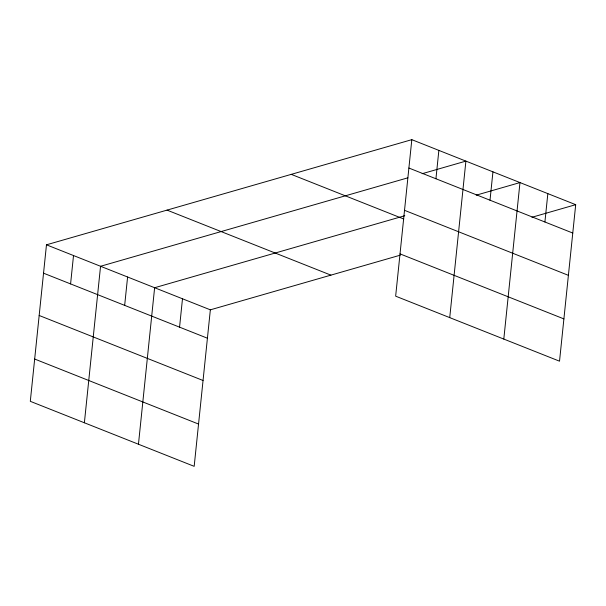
<?xml version="1.0" encoding="UTF-8"?>
<svg xmlns="http://www.w3.org/2000/svg" width="606" height="606" viewBox="0 0 606 606"><rect width="100%" height="100%" fill="white"/><g stroke="black" fill="none" stroke-linecap="round" stroke-linejoin="round"><path stroke-width="0.91" d="M411.822 139.66L395.65 296.167L559.527 361.184L575.7 204.676L411.822 139.66L46.473 244.816L30.3 401.323L194.178 466.34L210.35 309.833L400.225 255.187M70.584 283.919L73.515 255.543M84.378 422.776L100.551 266.276L407.853 177.823M124.662 305.371L127.593 277.003M138.456 444.236L154.628 287.729L404.778 215.728M179.558 327.157L182.489 298.781M435.934 178.755L438.865 150.386M449.728 317.62L465.9 161.113L422.14 173.71M490.012 200.215L492.943 171.839M503.806 339.08L519.978 182.573L476.218 195.17M544.908 221.993L547.839 193.625M531.939 217.274L575.7 204.676M408.891 168.029L572.768 233.045M404.52 210.312L568.398 275.336M291.259 174.361L403.77 219.001M400.021 253.876L563.898 318.9M167.036 210.115L330.914 275.132M46.473 244.816L210.35 309.833M43.541 273.185L207.419 338.209M39.17 315.476L203.048 380.492M34.671 359.04L198.548 424.056"/></g></svg>
